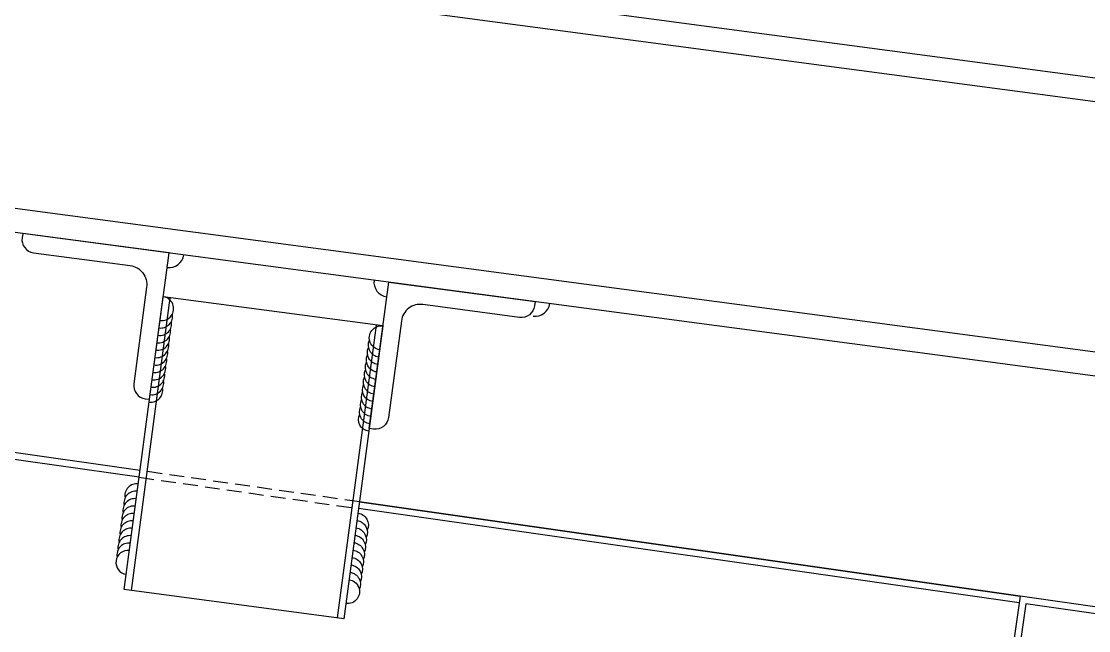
# Model space of a CAD drawing. Extents: x -3378 to 102197, y -3799 to 48702.
# Drawn here: x 58413.6 to 58775, y 17277 to 17483.3 of the extents above; entities that cross this region are included whole.
import ezdxf

# ---------------------------------------------------------------- set-up
doc = ezdxf.new("R2010")
doc.units = 0
doc.linetypes.add('HIDDEN', pattern=[0.375, 0.25, -0.125])
for name, color, linetype in [('24WELD', 55, 'Continuous'), ('BCM-EXT', 2, 'Continuous'), ('GM_SECT_15', 15, 'Continuous'), ('steel', 7, 'Continuous'), ('視覺模型鋁擠型暫替', 4, 'Continuous'), ('視覺模型鋁擠型暫替材質文字', 1, 'Continuous'), ('隱藏線 HIDDEN', 8, 'HIDDEN')]:
    doc.layers.add(name, color=color, linetype=linetype)
doc.layers.add('不顯示', color=254, linetype='Continuous', plot=False)
doc.styles.add('DIM', font='simplex.shx', dxfattribs={"bigfont": 'chineset.shx'})

# ---------------------------------------------------------------- blocks, each defined once
blk = doc.blocks.new('75x75x2.3t')
at = {"layer": 'GM_SECT_15'}
for points in [[(0, -75), (75, -75), (75, 0), (0, 0)], [(2.3, -72.7), (72.7, -72.7), (72.7, -2.3), (2.3, -2.3)]]:
    blk.add_lwpolyline(points, close=True, dxfattribs=at)
at = {"layer": '不顯示', "linetype": 'Continuous', "insert": (21.79, -38.48), "char_height": 3.5, "attachment_point": 1, "style": 'DIM'}
blk.add_mtext_dynamic_manual_height_columns('75x75x2.3t', width=3.4858, gutter_width=17.5, heights=[0], dxfattribs=at)
blk = doc.blocks.new('*U360')
for centre, end in [((3.94, -0.69), 170.022), ((6.4, -1.13), 98.2318), ((8.86, -1.56), 98.2318), ((11.33, -1.99), 98.2318), ((13.79, -2.43), 98.2318), ((16.25, -2.86), 98.2318), ((18.71, -3.29), 98.2318), ((21.17, -3.73), 98.2318), ((23.64, -4.16), 98.2318), ((26.1, -4.59), 98.2318), ((28.56, -5.02), 98.2318), ((31.02, -5.46), 98.2318)]:
    blk.add_arc(centre, 4, 350.022, end)
blk = doc.blocks.new('*U361')
for centre, end in [((3.94, -0.69), 170.022), ((6.4, -1.13), 98.2318), ((8.86, -1.56), 98.2318), ((11.33, -1.99), 98.2318), ((13.79, -2.43), 98.2318), ((16.25, -2.86), 98.2318), ((18.71, -3.29), 98.2318), ((21.17, -3.73), 98.2318), ((23.64, -4.16), 98.2318), ((26.1, -4.59), 98.2318), ((28.56, -5.02), 98.2318), ((31.02, -5.46), 98.2318)]:
    blk.add_arc(centre, 4, 350.022, end)
blk = doc.blocks.new('*U362')
for centre, end in [((3.94, -0.69), 170.022), ((6.4, -1.13), 98.2318), ((8.86, -1.56), 98.2318), ((11.33, -1.99), 98.2318), ((13.79, -2.43), 98.2318), ((16.25, -2.86), 98.2318), ((18.71, -3.29), 98.2318), ((21.17, -3.73), 98.2318), ((23.64, -4.16), 98.2318), ((26.1, -4.59), 98.2318)]:
    blk.add_arc(centre, 4, 350.022, end)
blk = doc.blocks.new('*U363')
for centre, end in [((3.94, -0.69), 170.022), ((6.4, -1.13), 98.2318), ((8.86, -1.56), 98.2318), ((11.33, -1.99), 98.2318), ((13.79, -2.43), 98.2318), ((16.25, -2.86), 98.2318), ((18.71, -3.29), 98.2318), ((21.17, -3.73), 98.2318), ((23.64, -4.16), 98.2318), ((26.1, -4.59), 98.2318)]:
    blk.add_arc(centre, 4, 350.022, end)

msp = doc.modelspace()

# ---------------------------------------------------------------- linework, layer by layer
msp.add_arc((58463.653, 17404.914, -0.001), 5, 172.4275128658202, 172.4275134411392)
at = {"color": 2}
for centre, start, end in [((58463.653, 17404.914, -0.001), 262.42751, 352.42751), ((58537.999, 17395.031, -0.001), 172.42751, 262.42751), ((58587.563, 17388.442, -0.001), 262.42751, 352.42751)]:
    msp.add_arc(centre, 5, start, end, dxfattribs=at)
at = {"layer": 'BCM-EXT', "linetype": 'Continuous'}
msp.add_lwpolyline([(58528.108, 17320.626), (58751.724, 17288.714), (58741.133, 17214.492), (58427.722, 17259.219)], dxfattribs=at)
at = {"layer": 'GM_SECT_15'}
for p, q in [((58453.554, 17328.942, 0), (57438.786, 17473.743, 0)), ((58453.857, 17331.222, 0), (57439.089, 17476.024, 0)), ((58453.857, 17331.222, 0), (57441.553, 17475.672, 0)), ((58448.499, 17290.917, -0.001), (58461.677, 17390.045, -0.001)), ((58463.957, 17389.742, -0.001), (58450.779, 17290.614, -0.001)), ((58536.023, 17380.162, -0.001), (58461.677, 17390.045, -0.001)), ((58533.743, 17380.465, -0.001), (58520.565, 17281.337, -0.001)), ((58536.023, 17380.162, -0.001), (58522.845, 17281.034, -0.001)), ((58751.399, 17286.442, 0), (58527.805, 17318.347, 0)), ((58751.724, 17288.719, 0), (58528.108, 17320.627, 0)), ((58751.724, 17288.719, 0), (58528.108, 17320.627, 0)), ((58522.845, 17281.034, -0.001), (58448.499, 17290.917, -0.001))]:
    msp.add_line(p, q, dxfattribs=at)
at = {"layer": 'steel', "elevation": -0.001}
for points in [[(58451.71, 17360.602, 0.4142136), (58455.578, 17355.548), (58457.064, 17355.35), (58463.653, 17404.914), (58414.09, 17411.503), (58413.892, 17410.016, 0.4142136), (58417.76, 17404.963), (58450.472, 17400.614, -0.4142136), (58456.059, 17393.314)], [(58537.951, 17349.137, -0.4142136), (58532.897, 17345.269), (58531.41, 17345.467), (58537.999, 17395.031), (58587.563, 17388.442), (58587.366, 17386.955, -0.4142136), (58582.312, 17383.087), (58549.6, 17387.436, 0.4142136), (58542.3, 17381.849)]]:
    msp.add_lwpolyline(points, format="xyb", close=True, dxfattribs=at)
at = {"layer": '視覺模型鋁擠型暫替', "linetype": 'Continuous'}
for p, q in [((58800.426, 17461.007, 0), (56183.71, 17808.874, 0)), ((58799.896, 17453.007, 0), (56183.71, 17800.804, 0)), ((58794.338, 17369.007, 0), (56183.71, 17716.063, 0)), ((58793.877, 17360.998, 0), (56183.679, 17707.997, 0))]:
    msp.add_line(p, q, dxfattribs=at)
at = {"layer": '隱藏線 HIDDEN', "linetype": 'HIDDEN', "ltscale": 20}
for p, q in [((58528.108, 17320.626), (58453.857, 17331.221)), ((58453.554, 17328.941, 0), (58527.805, 17318.346, 0))]:
    msp.add_line(p, q, dxfattribs=at)

# ---------------------------------------------------------------- block references
at = {"layer": '24WELD', "yscale": 1.012500000000001, "zscale": 1.012500000000001}
for name, p, xscale, rotation in [('*U360', (58461.677, 17390.045, -0.001), 1.012500000000001, 272.4058246300386), ('*U361', (58536.023, 17380.161, -0.001), -1.012500000000001, 72.44920227135131), ('*U363', (58449.189, 17296.107, -0.001), 1.012500000000001, 92.40582463003861), ('*U362', (58523.535, 17286.224, -0.001), -1.012500000000001, 252.4492022713513)]:
    msp.add_blockref(name, p, dxfattribs=dict(at, xscale=xscale, rotation=rotation))
at = {"layer": '視覺模型鋁擠型暫替材質文字', "linetype": 'Continuous', "rotation": 351.8790773316201}
msp.add_blockref('75x75x2.3t', (58751.724, 17288.714, 0), dxfattribs=at)

doc.saveas('drawing.dxf')
